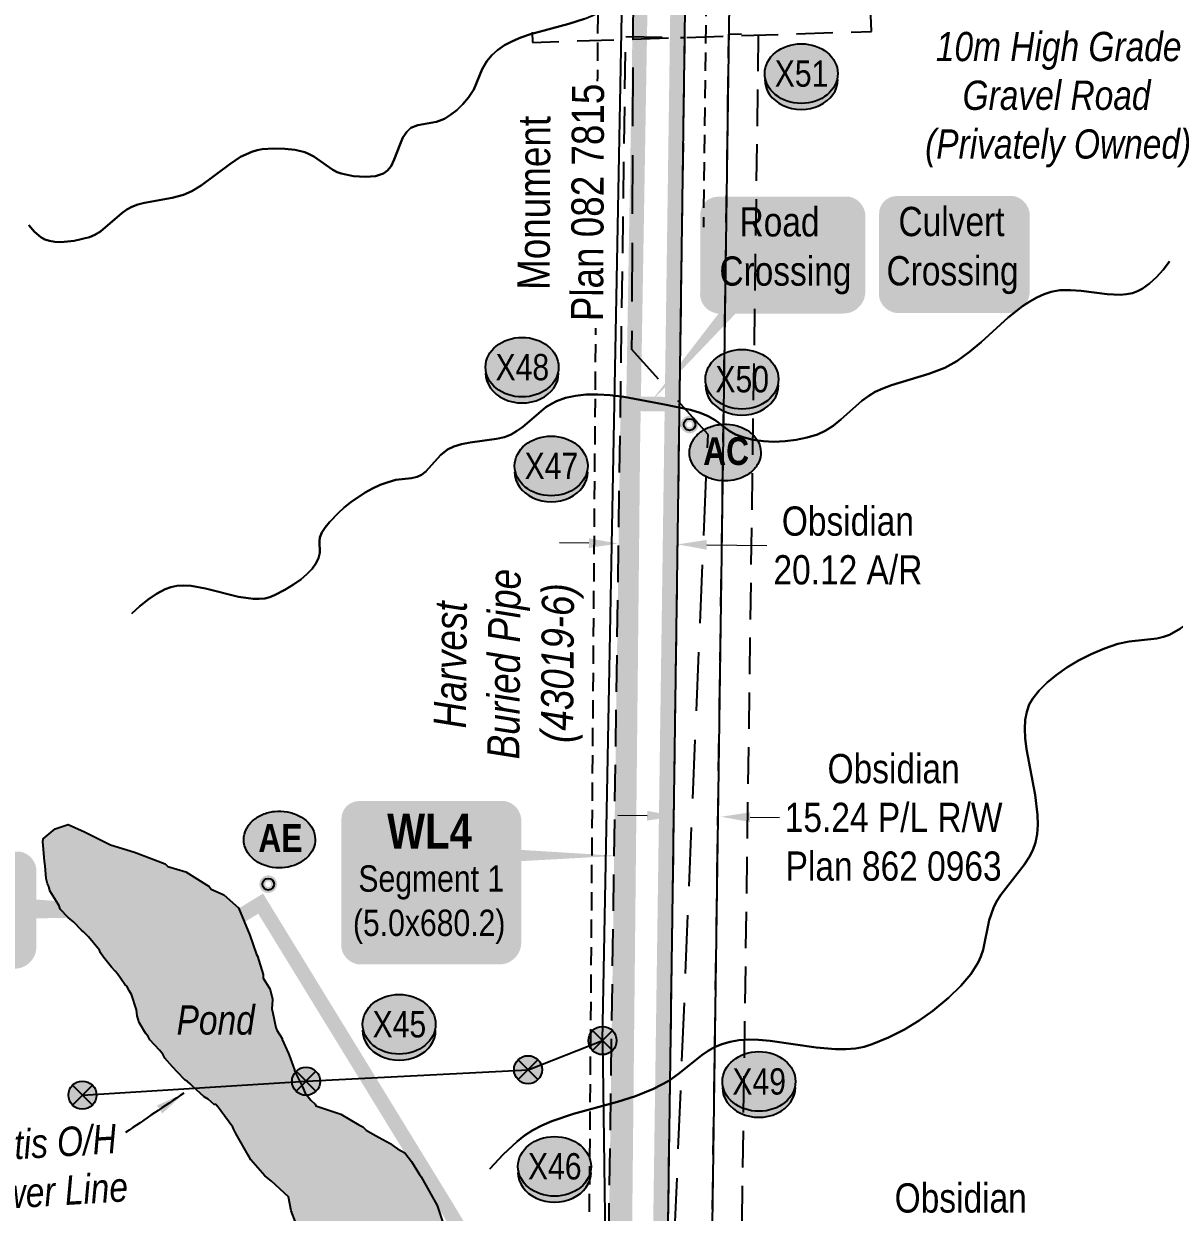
# Model space of a CAD drawing. Extents: x 643442 to 651909, y 5835058 to 5841090.
# Drawn here: x 644292.5 to 644686, y 5837798.3 to 5838204.8 of the extents above; entities that cross this region are included whole.
import ezdxf
from ezdxf.enums import TextEntityAlignment as Align

# ---------------------------------------------------------------- set-up
doc = ezdxf.new("R2010")
doc.units = 0
doc.header["$LTSCALE"] = 5
doc.header["$PDSIZE"] = 0.5
for name, pattern in [('foc-ACCESSROAD', [3.75, 2.5, -1.25]), ('foc-FLOWLINE', [3.75, 2.5, -1.25]), ('foc-MONUMENT-BDYS', [6, 4, -2]), ('UG_PIPE', [1.875, 1.25, -0.625])]:
    doc.linetypes.add(name, pattern=pattern)
doc.layers.get('Defpoints').update_dxf_attribs({"color": 9})
for name, color, linetype in [('AS-PIPE-UG', 44, 'UG_PIPE'), ('AS-PIPE-UG-T', 44, 'Continuous'), ('AS-POWER', 104, 'foc-POWER'), ('AS-POWER-EXISTING-PP', 72, 'Continuous'), ('AS-ROADS', 254, 'Continuous'), ('C-AR', 13, 'foc-ACCESSROAD'), ('C-FLOWLINE', 13, 'foc-FLOWLINE'), ('C-RW', 13, 'Continuous'), ('C-WS', 13, 'foc-ACCESSROAD'), ('CG-NOTES', 7, 'Continuous'), ('DETAIL-T', 7, 'Continuous'), ('L-MON-PLAN', 7, 'foc-MONUMENT-BDYS'), ('P-CROSSINGS', 250, 'Continuous'), ('T-CREEK', 160, 'Continuous'), ('T-WATER', 160, 'Continuous'), ('T-WATER-H', 133, 'Continuous'), ('T-WATER-T', 170, 'Continuous')]:
    doc.layers.add(name, color=color, linetype=linetype)
for name, color, linetype, lineweight in [('C-AR-T', 13, 'Continuous', 9), ('C-FLOWLINE-T', 13, 'Continuous', 9), ('C-RW-T', 13, 'Continuous', 9), ('T-TEXT', 48, 'Continuous', 18)]:
    doc.layers.add(name, color=color, linetype=linetype, lineweight=lineweight)
doc.layers.add('P-PROPOSED-WL2', color=7, linetype='Continuous', true_color=0x05c1ff)
doc.styles.add('100L', font='ARIALN.TTF', dxfattribs={"height": 11})
doc.styles.add('80', font='ARIALN.TTF', dxfattribs={"height": 10})
doc.styles.add('80CG', font='ARIALN.TTF', dxfattribs={"height": 10})
doc.styles.add('80L', font='ARIALN.TTF', dxfattribs={"height": 10})
doc.styles.add('80LS', font='ARIALNI.TTF', dxfattribs={"height": 10})
doc.styles.add('BOLD', font='ARIALNB.TTF')
doc.styles.add('Crossing', font='ARIALN.TTF', dxfattribs={"height": 10})
doc.styles.add('foc-LtypeFont', font='ARIALN.TTF', dxfattribs={"height": 7.35})
doc.linetypes.add('foc-POWER', pattern='A,6,-1,["P",foc-LtypeFont,S=0.2,R=0,X=-0.625,Y=-0.75],-1.24,4', length=12.24)
doc.linetypes.add('foc-TOPO-flowdirection-NOLINE', pattern='A,0,[">",foc-LtypeFont,S=0.3,R=0,X=0,Y=-0.945],-20,[">",foc-LtypeFont,S=0.3,R=0,X=0,Y=-0.945],0', length=20)
doc.dimstyles.new('Compass 5 000', dxfattribs={"dimscale": 5, "dimtxt": 9, "dimasz": 2, "dimexe": 0.2, "dimexo": 0.0625, "dimgap": 0.5, "dimtad": 0, "dimtih": 1, "dimtoh": 1, "dimzin": 0, "dimdsep": 46, "dimtxsty": '80CG', "dimcen": 0.1, "dimse1": 1, "dimse2": 1, "dimclrd": 256, "dimclrt": 256, "dimaunit": 1, "dimadec": 4, "dimazin": 0, "dimtfac": 0.06, "dimtofl": 0, "dimtmove": 0, "dimatfit": 1, "dimfxl": 0.2, "dimtolj": 1, "dimtzin": 0, "dimlwd": -1, "dimarcsym": 0})

# ---------------------------------------------------------------- blocks, each defined once
blk = doc.blocks.new('*D399')
at = {"layer": 'C-AR-T', "transparency": 16777216}
for p, q in [((644485.8, 5838027.11), (644475.8, 5838027.25)), ((644526.1, 5838026.55), (644546.67, 5838026.26))]:
    blk.add_line(p, q, dxfattribs=at)
for points in [[(644485.82, 5838028.77), (644485.78, 5838025.44), (644495.8, 5838026.97)], [(644526.12, 5838028.21), (644526.08, 5838024.88), (644516.1, 5838026.69)]]:
    blk.add_solid(points, dxfattribs=at)
at = {"layer": 'Defpoints', "color": 0, "transparency": 16777216}
for p in [(644496.12, 5838049.85), (644516.42, 5838049.56), (644516.1, 5838026.69)]:
    blk.add_point(p, dxfattribs=at)
at = {"layer": 'C-AR-T', "transparency": 16777216, "insert": (644574.41, 5838026.26), "char_height": 10, "attachment_point": 5, "style": '80CG'}
blk.add_mtext('\\A1;Obsidian\\P20.12 A/R', dxfattribs=at)
blk = doc.blocks.new('*D404')
at = {"layer": 'C-FLOWLINE-T', "transparency": 16777216}
for p, q in [((644517.94, 5837786.96), (644507.94, 5837787.1)), ((644548, 5837786.54), (644558, 5837786.41))]:
    blk.add_line(p, q, dxfattribs=at)
for points in [[(644517.96, 5837788.63), (644517.91, 5837785.3), (644527.94, 5837786.82)], [(644548.02, 5837788.21), (644547.98, 5837784.88), (644538, 5837786.68)]]:
    blk.add_solid(points, dxfattribs=at)
at = {"layer": 'Defpoints', "color": 0, "transparency": 16777216}
for p in [(644527.93, 5837786.05), (644537.99, 5837785.91), (644538, 5837786.68)]:
    blk.add_point(p, dxfattribs=at)
at = {"layer": 'C-FLOWLINE-T', "transparency": 16777216, "insert": (644613, 5837786.41), "char_height": 10, "attachment_point": 5, "style": '80CG'}
blk.add_mtext('\\A1;Obsidian \\P10.06 Flow Line R/W\\PPLA 813', dxfattribs=at)
blk = doc.blocks.new('*D415')
at = {"layer": 'C-RW-T', "transparency": 16777216}
for p, q in [((644505.73, 5837933.87), (644495.73, 5837934.01)), ((644540.96, 5837933.38), (644550.96, 5837933.25))]:
    blk.add_line(p, q, dxfattribs=at)
for points in [[(644505.76, 5837935.54), (644505.71, 5837932.21), (644515.73, 5837933.74)], [(644540.98, 5837935.05), (644540.94, 5837931.72), (644530.96, 5837933.52)]]:
    blk.add_solid(points, dxfattribs=at)
at = {"layer": 'Defpoints', "color": 0, "transparency": 16777216}
for p in [(644530.96, 5837933.52), (644515.47, 5837915.16), (644530.7, 5837914.95)]:
    blk.add_point(p, dxfattribs=at)
at = {"layer": 'C-RW-T', "transparency": 16777216, "insert": (644590.05, 5837933.25), "char_height": 10, "attachment_point": 5, "style": '80CG'}
blk.add_mtext('\\A1;Obsidian\\P15.24 P/L R/W\\PPlan 862 0963', dxfattribs=at)
blk = doc.blocks.new('*U384')
h = blk.add_hatch(color=254)
edge = h.paths.add_edge_path()
edge.add_line((-24, -35.88), (24, -35.88))
edge.add_arc((24, -29.88), 6, 270, 360)
edge.add_line((30, -29.88), (30, 12.5))
edge.add_arc((24, 12.5), 6, 0, 90)
edge.add_line((24, 18.5), (-24, 18.5))
edge.add_arc((-24, 12.5), 6, 90, 180)
edge.add_line((-30, 12.5), (-30, -29.88))
edge.add_arc((-24, -29.88), 6, 180, 270)
at = {"layer": 'P-PROPOSED-WL2', "flags": 128}
blk.add_lwpolyline([(-24, -35.88, 3, 3, 0), (24, -35.88, 3, 3, 0.414214), (30, -29.88, 3, 3, 0), (30, 12.5, 3, 0, 0.414214), (24, 18.5, 0, 0, 0), (-24, 18.5, 0, 0, 0.414214), (-30, 12.5, 0, 0, 0), (-30, -29.88, 0, 3, 0.414214)], format="xyseb", close=True, dxfattribs=at)
blk.add_lwpolyline([(64.47, -0.22, 0, 7.5, 0), (0, 0, 0, 0, 0)], format="xyseb", dxfattribs=at)
at = {"layer": 'P-PROPOSED-WL2'}
for tag, p, height, style in [('TEMP_AREA_W1_001', (-9.21, 2.24), 12, 'BOLD'), ('ENTER_TEXT_001', (-30.66, -12.62), 9, '80')]:
    blk.add_attdef(tag, p, '', height=height, dxfattribs=dict(at, style=style))
blk = doc.blocks.new('xing2')
h = blk.add_hatch(color=50)
h.dxf.hatch_style = 1
edge = h.paths.add_edge_path()
edge.add_ellipse((0, 0), major_axis=(-12.5, 0), ratio=0.816297, start_angle=0, end_angle=360)
h = blk.add_hatch(color=250)
h.dxf.hatch_style = 1
edge = h.paths.add_edge_path()
edge.add_ellipse((0, -2.05), major_axis=(-12.5, 0), ratio=0.816297, start_angle=0, end_angle=180)
edge.add_line((12.5, -2.05), (12.5, 0))
edge.add_ellipse((0, 0), major_axis=(-12.5, 0), ratio=0.816297, start_angle=0, end_angle=180, ccw=False)
edge.add_line((-12.5, 0), (-12.5, -2.05))
at = {"color": 250}
blk.add_ellipse((0, 0), major_axis=(-12.5, 0), ratio=0.816297, dxfattribs=at)
blk.add_ellipse((0, -2.05), major_axis=(-12.5, 0), ratio=0.816297, start_param=0, end_param=3.141593, dxfattribs=at)
at = {"color": 250, "style": 'Crossing'}
blk.add_attdef('CROSSING', text='', height=9, dxfattribs=at).set_placement((0.09, 0.02), align=Align.MIDDLE_CENTER)
at = {"color": 250, "style": 'Crossing', "flags": 1}
for tag, p in [('OWNER', (0.09, -12.49)), ('DESCRIPTION', (0.09, -25.77)), ('LOCATION', (0.09, -39.3)), ('DWG_REF', (0.09, -52.84))]:
    blk.add_attdef(tag, text='', height=9, dxfattribs=at).set_placement(p, align=Align.MIDDLE_CENTER)
blk = doc.blocks.new('POWERPOLE')
h = blk.add_hatch(color=255)
edge = h.paths.add_edge_path()
edge.add_arc((0, 0), 0.96, 0, 360)
at = {"linetype": 'Continuous'}
for p, q in [((0.679, -0.679), (-0.679, 0.679)), ((-0.679, -0.679), (0.679, 0.679))]:
    blk.add_line(p, q, dxfattribs=at)
blk.add_circle((0, 0), 0.96, dxfattribs=at)
blk = doc.blocks.new('*U689')
h = blk.add_hatch(color=254)
edge = h.paths.add_edge_path()
edge.add_line((-31.5, -20), (31.5, -20))
edge.add_arc((31.5, -14), 6, 270, 360)
edge.add_line((37.5, -14), (37.5, 12.5))
edge.add_arc((31.5, 12.5), 6, 0, 90)
edge.add_line((31.5, 18.5), (-31.5, 18.5))
edge.add_arc((-31.5, 12.5), 6, 90, 180)
edge.add_line((-37.5, 12.5), (-37.5, -14))
edge.add_arc((-31.5, -14), 6, 180, 270)
at = {"color": 1, "flags": 128}
blk.add_lwpolyline([(-31.5, -20, 3, 3, 0), (31.5, -20, 3, 3, 0.414214), (37.5, -14, 3, 3, 0), (37.5, 12.5, 3, 0, 0.414214), (31.5, 18.5, 0, 0, 0), (-31.5, 18.5, 0, 0, 0.414214), (-37.5, 12.5, 0, 0, 0), (-37.5, -14, 0, 3, 0.414214)], format="xyseb", close=True, dxfattribs=at)
blk.add_lwpolyline([(109.52, -3.02, 0, 10, 0), (0, 0, 5, 5, 0)], format="xyseb", dxfattribs=at)
at = {"color": 1, "style": '80'}
blk.add_attdef('ENTER_TEXT_001', (-36.33, -4.99), '', height=10, dxfattribs=at)
blk = doc.blocks.new('*U682')
h = blk.add_hatch(color=59)
edge = h.paths.add_edge_path()
edge.add_line((-21.5, -20), (21.5, -20))
edge.add_arc((21.5, -14), 6, 270, 360)
edge.add_line((27.5, -14), (27.5, 12.5))
edge.add_arc((21.5, 12.5), 6, 0, 90)
edge.add_line((21.5, 18.5), (-21.5, 18.5))
edge.add_arc((-21.5, 12.5), 6, 90, 180)
edge.add_line((-27.5, 12.5), (-27.5, -14))
edge.add_arc((-21.5, -14), 6, 180, 270)
at = {"color": 1, "flags": 128}
blk.add_lwpolyline([(-21.5, -20, 3, 3, 0), (21.5, -20, 3, 3, 0.414214), (27.5, -14, 3, 3, 0), (27.5, 12.5, 3, 0, 0.414214), (21.5, 18.5, 0, 0, 0), (-21.5, 18.5, 0, 0, 0.414214), (-27.5, 12.5, 0, 0, 0), (-27.5, -14, 0, 3, 0.414214)], format="xyseb", close=True, dxfattribs=at)
blk.add_lwpolyline([(-44.85, -52.23, 0, 7.5, 0), (0, 0, 0, 0, 0)], format="xyseb", dxfattribs=at)
at = {"color": 1, "style": '80'}
blk.add_attdef('ENTER_TEXT_001', (-36.33, -4.99), '', height=10, dxfattribs=at)
blk = doc.blocks.new('*U467')
h = blk.add_hatch(color=254)
edge = h.paths.add_edge_path()
edge.add_line((-19, -20), (19, -20))
edge.add_arc((19, -14), 6, 270, 360)
edge.add_line((25, -14), (25, 12.5))
edge.add_arc((19, 12.5), 6, 0, 90)
edge.add_line((19, 18.5), (-19, 18.5))
edge.add_arc((-19, 12.5), 6, 90, 180)
edge.add_line((-25, 12.5), (-25, -14))
edge.add_arc((-19, -14), 6, 180, 270)
at = {"color": 160, "flags": 128}
blk.add_lwpolyline([(-19, -20, 3, 3, 0), (19, -20, 3, 3, 0.414214), (25, -14, 3, 3, 0), (25, 12.5, 3, 0, 0.414214), (19, 18.5, 0, 0, 0), (-19, 18.5, 0, 0, 0.414214), (-25, 12.5, 0, 0, 0), (-25, -14, 0, 3, 0.414214)], format="xyseb", close=True, dxfattribs=at)
at = {"color": 160, "style": '80'}
blk.add_attdef('ENTER_TEXT_001', (-26.85, -4.92), '', height=10, dxfattribs=at)
blk = doc.blocks.new('AA')
at = {"const_width": 4}
blk.add_lwpolyline([(-1, 0, 1), (1, 0, 1)], format="xyb", close=True, dxfattribs=at)
blk.add_circle((0, 0), 2)
blk = doc.blocks.new('Route_Letters')
h = blk.add_hatch(color=255)
h.dxf.hatch_style = 1
edge = h.paths.add_edge_path()
edge.add_ellipse((-0.12, 0.46), major_axis=(-11.97, 0), ratio=0.789318, start_angle=0, end_angle=360)
at = {"color": 5}
blk.add_open_spline([(-12.34, 0.46), (-12.34, -0.25), (-12.24, -0.97), (-11.72, -2.79), (-11.14, -3.88), (-9.56, -5.81), (-8.54, -6.66), (-6.22, -8.02), (-4.9, -8.54), (-2.12, -9.17), (-0.66, -9.3), (2.22, -9.13), (3.64, -8.84), (6.27, -7.89), (7.48, -7.22), (9.54, -5.6), (10.38, -4.64), (11.6, -2.54), (11.97, -1.4), (12.18, 0.91), (12.02, 2.08), (11.2, 4.3), (10.54, 5.35), (8.8, 7.2), (7.72, 7.99), (5.29, 9.24), (3.93, 9.68), (1.11, 10.18), (-0.35, 10.23), (-3.22, 9.91), (-4.61, 9.55), (-7.16, 8.47), (-8.32, 7.75), (-10.24, 6.02), (-11, 5.02), (-12.05, 2.86), (-12.32, 1.7), (-12.34, 0.52), (-12.34, 0.49), (-12.34, 0.46)], degree=3, knots=[0, 0, 0, 0, 0.219529, 0.219529, 0.575727, 0.575727, 0.931924, 0.931924, 1.288121, 1.288121, 1.644318, 1.644318, 2.000515, 2.000515, 2.356712, 2.356712, 2.712909, 2.712909, 3.069107, 3.069107, 3.425304, 3.425304, 3.781501, 3.781501, 4.137698, 4.137698, 4.493895, 4.493895, 4.850092, 4.850092, 5.20629, 5.20629, 5.562487, 5.562487, 5.918684, 5.918684, 6.274881, 6.274881, 6.283185, 6.283185, 6.283185, 6.283185], dxfattribs=at)
at = {"color": 14, "style": 'BOLD'}
blk.add_attdef('A', text='', height=9.5, dxfattribs=at).set_placement((0.22, 0.98), align=Align.MIDDLE)

msp = doc.modelspace()

# ---------------------------------------------------------------- hatches: boundary and pattern name
at = {"layer": 'T-WATER-H'}
h = msp.add_hatch(color=256, dxfattribs=at)
h.dxf.hatch_style = 1
h.paths.add_polyline_path([(644303.284, 5837929.416), (644307.63, 5837930.932), (644313.214, 5837928.341), (644322.129, 5837923.918), (644330.365, 5837921.431), (644340.901, 5837917.482), (644341.825, 5837916.562), (644347.951, 5837914.688), (644355.93, 5837909.663), (644356.552, 5837908.752), (644360.925, 5837906.87), (644365.981, 5837902.343), (644369.812, 5837893.013), (644372.095, 5837886.408), (644372.404, 5837885.818), (644374.371, 5837879.56), (644374.424, 5837878.352), (644376.535, 5837874.878), (644376.853, 5837873.997), (644377.533, 5837871.088), (644377.545, 5837870.795), (644377.388, 5837867.849), (644377.728, 5837866.395), (644378.77, 5837861.4), (644379.083, 5837860.527), (644380.861, 5837857.657), (644380.873, 5837857.364), (644382.994, 5837852.539), (644383.291, 5837851.985), (644385.133, 5837846.959), (644385.144, 5837846.675), (644387.816, 5837841.166), (644388.716, 5837838.962), (644390.717, 5837836.55), (644392.129, 5837835.23), (644392.421, 5837834.686), (644395.188, 5837833.731), (644400.995, 5837831.837), (644407.09, 5837828.189), (644408.474, 5837827.425), (644409.588, 5837826.364), (644412.628, 5837824.575), (644414.008, 5837823.813), (644417.864, 5837821.795), (644419.243, 5837820.757), (644420.352, 5837819.999), (644422.858, 5837818.527), (644425.103, 5837815.659), (644427.89, 5837811.157), (644428.439, 5837810.359), (644433.893, 5837800.522), (644436.631, 5837792.335), (644438.543, 5837785.788), (644438.838, 5837776.339), (644438.295, 5837768.508), (644437.492, 5837764.09), (644437.49, 5837763.576), (644434.085, 5837755.784), (644433.045, 5837752.201), (644433.046, 5837751.697), (644433.046, 5837748.931), (644434.348, 5837743.735), (644434.626, 5837740.517), (644434.64, 5837738.043), (644425.632, 5837728.197), (644424.358, 5837726.705), (644420.346, 5837719.853), (644417.814, 5837719.532), (644416.805, 5837719.261), (644412.738, 5837720.086), (644405.817, 5837724.865), (644405.05, 5837725.315), (644398.229, 5837733.537), (644397.697, 5837734.249), (644397.42, 5837734.971), (644394.74, 5837746.683), (644392.691, 5837754.08), (644392.854, 5837756.848), (644393.535, 5837759.649), (644393.605, 5837765.499), (644392.17, 5837769.537), (644389.601, 5837775.882), (644389.191, 5837780.024), (644385.97, 5837788.764), (644385.475, 5837794.815), (644383.997, 5837798.739), (644383.01, 5837803.542), (644377.182, 5837808.936), (644374.964, 5837810.726), (644370.16, 5837816.201), (644369.576, 5837817.251), (644369.284, 5837817.776), (644365.486, 5837824.349), (644364.895, 5837825.416), (644364.285, 5837826.776), (644363.987, 5837827.318), (644359.903, 5837832.972), (644359.318, 5837833.783), (644358.161, 5837835.126), (644357.623, 5837835.093), (644355.622, 5837836.953), (644354.226, 5837837.718), (644350.221, 5837841.418), (644349.37, 5837842.189), (644348.518, 5837842.961), (644347.684, 5837843.452), (644344.801, 5837846.369), (644343.633, 5837847.709), (644343.346, 5837847.974), (644340.719, 5837850.925), (644340.086, 5837852.307), (644338.91, 5837853.66), (644335.663, 5837857.221), (644335.036, 5837858.346), (644334.137, 5837859.453), (644331.951, 5837863.115), (644331.59, 5837864.267), (644331.227, 5837865.421), (644331.068, 5837867.478), (644329.29, 5837872.701), (644328.651, 5837873.85), (644327.69, 5837875.576), (644327.096, 5837876.132), (644324.594, 5837879.858), (644323.699, 5837880.697), (644322.479, 5837882.118), (644319.708, 5837885.549), (644318.755, 5837886.999), (644318.403, 5837887.887), (644314.68, 5837892.499), (644313.773, 5837893.35), (644312.865, 5837894.203), (644312.26, 5837894.772), (644309.501, 5837897.643), (644308.314, 5837898.478), (644307.705, 5837899.049), (644304.957, 5837901.888), (644304.584, 5837903.061), (644304.263, 5837903.632), (644301.41, 5837908.177), (644301.007, 5837909.664), (644300.646, 5837910.563), (644300.193, 5837912.399), (644299.921, 5837915.211), (644299.769, 5837916.779), (644299.616, 5837918.351), (644299.096, 5837923.72), (644298.973, 5837924.989), (644299.154, 5837925.979)])

# ---------------------------------------------------------------- linework, layer by layer
at = {"layer": 'AS-PIPE-UG', "flags": 128}
for points in [[(644491.184, 5838535.836), (644485.573, 5837751.874), (644450.014, 5837527.809)], [(644527.553, 5838344.881), (644524.977, 5838135.153)]]:
    msp.add_lwpolyline(points, dxfattribs=at)
at = {"layer": 'AS-POWER', "flags": 128}
for points in [[(644490.46, 5837856.97), (644497.379, 5838226.273), (644494.659, 5838315.466), (644498.212, 5838547.446)], [(644312.56, 5837838.32), (644389.06, 5837843.06), (644465, 5837847), (644490.46, 5837856.97), (644491.892, 5837746.159), (644466.951, 5837585.972), (644439.729, 5837409.2)]]:
    msp.add_lwpolyline(points, dxfattribs=at)
at = {"layer": 'AS-ROADS', "const_width": 5, "flags": 128}
msp.add_lwpolyline([(644322.536, 5836592.764), (644471.282, 5837535.802), (644497.243, 5837708.263), (644500.826, 5838060.493), (644504.263, 5838264.566), (644507.223, 5838555.442)], dxfattribs=at)
at = {"layer": 'C-FLOWLINE', "flags": 128}
msp.add_lwpolyline([(644516.516, 5837605.121), (644506.29, 5837604.848), (644527.355, 5837745.01), (644533.702, 5838201.211), (644543.774, 5838201.495), (644537.41, 5837744.177), (644516.516, 5837605.121)], close=True, dxfattribs=at)
at = {"layer": 'C-RW', "flags": 128}
msp.add_lwpolyline([(644490.795, 5837604.283), (644506.29, 5837604.848), (644527.355, 5837745.01), (644534.589, 5838260.587), (644533.444, 5838449.445), (644515.422, 5838448.847), (644512.991, 5838266.801), (644519.439, 5838266.478), (644512.178, 5837744.745), (644490.795, 5837604.283)], dxfattribs=at)
at = {"layer": 'C-WS', "flags": 128}
msp.add_lwpolyline([(644463.058, 5838314.284), (644466.543, 5838198.371), (644582.447, 5838202.149), (644578.962, 5838318.062), (644463.058, 5838314.284)], dxfattribs=at)
at = {"layer": 'L-MON-PLAN', "flags": 128}
msp.add_lwpolyline([(644385.527, 5836943.55), (644396.269, 5837001.951), (644438.726, 5837232.779), (644426.693, 5837250.237), (644439.862, 5837321.834), (644457.32, 5837333.867), (644485.148, 5837485.163), (644488.858, 5837505.328), (644492.153, 5837523.242), (644507.948, 5837617.844), (644526.559, 5838064.222), (644500.529, 5838093.395), (644500.85, 5838168.602), (644501.098, 5838226.784), (644536.242, 5838285.801), (644548.945, 5838549.048)], dxfattribs=at)
at = {"layer": 'P-PROPOSED-WL2', "const_width": 5, "flags": 128}
msp.add_lwpolyline([(644487.597, 5837604.223), (644487.655, 5837604.66), (644509.637, 5837746.45), (644516.714, 5838249.801), (644581.263, 5838239.76), (644684.581, 5838243.92), (644735.748, 5838160.267), (644763.219, 5838173.291)], dxfattribs=at)
at = {"layer": 'P-PROPOSED-WL2', "flags": 128}
msp.add_lwpolyline([(644367.012, 5837899.834, 5, 5, 0), (644373.514, 5837903.819, 5, 5, 0), (644436.028, 5837801.823, 5, 5, 0), (644455.262, 5837770.08, 5, 5, 0), (644467.976, 5837741.405, 5, 5, 0), (644465.44, 5837683.557, 5, 5, 0), (644484.143, 5837680.657, 5, 5, 0), (644494.54, 5837747.72, 5, 5, 0), (644499.138, 5838074.817, 5, 5, 0), (644511.751, 5838074.642, 0, 0, 0)], format="xyseb", dxfattribs=at)
at = {"layer": 'T-CREEK', "linetype": 'foc-TOPO-flowdirection-NOLINE', "flags": 128}
msp.add_lwpolyline([(644451.924, 5837813.158), (644456.454, 5837818.039), (644461.263, 5837822.497), (644463.802, 5837824.473), (644466.612, 5837826.275), (644469.717, 5837827.919), (644473.169, 5837829.433), (644480.494, 5837831.939), (644495.56, 5837836.018), (644501.758, 5837837.939), (644507.955, 5837840.419), (644513.151, 5837843.253), (644516.488, 5837845.626), (644524.387, 5837851.933), (644526.629, 5837853.469), (644528.718, 5837854.668), (644531.292, 5837855.782), (644534.082, 5837856.588), (644537.112, 5837857.093), (644540.428, 5837857.305), (644543.882, 5837857.24), (644547.783, 5837856.914), (644563.517, 5837854.631), (644570.193, 5837854.04), (644573.732, 5837854.037), (644576.956, 5837854.309), (644579.929, 5837854.864), (644582.681, 5837855.706), (644588.308, 5837858.042), (644593.743, 5837860.776), (644598.824, 5837863.825), (644603.436, 5837867.121), (644608.819, 5837871.582), (644613.073, 5837875.703), (644616.457, 5837879.735), (644619.002, 5837883.725), (644619.902, 5837885.697), (644620.657, 5837887.999), (644622.788, 5837898.151), (644624.191, 5837902.405), (644625.274, 5837904.534), (644626.679, 5837906.768), (644634.741, 5837917.117), (644636.437, 5837919.705), (644637.682, 5837922.122), (644638.592, 5837924.71), (644639.165, 5837927.566), (644639.407, 5837930.72), (644639.324, 5837934.229), (644638.484, 5837940.976), (644635.52, 5837956.67), (644635.073, 5837960.4), (644634.926, 5837963.643), (644635.095, 5837966.717), (644635.605, 5837969.444), (644636.465, 5837971.868), (644637.682, 5837974.01), (644639.842, 5837976.719), (644642.518, 5837979.393), (644645.684, 5837982.007), (644649.297, 5837984.523), (644653.331, 5837986.919), (644657.667, 5837989.12), (644662.189, 5837991.066), (644666.739, 5837992.69), (644670.6, 5837993.524), (644680.041, 5837994.53), (644682.372, 5837995.066), (644684.381, 5837995.803), (644688.206, 5837997.878), (644692.683, 5838000.992), (644696.777, 5838004.436), (644700.751, 5838008.541), (644704.586, 5838013.287), (644708.25, 5838018.634), (644709.524, 5838020.917), (644710.71, 5838023.612), (644714.943, 5838035.598), (644716.204, 5838038.207), (644717.589, 5838040.426), (644720.99, 5838044.723), (644724.854, 5838048.728)], dxfattribs=at)
at = {"layer": 'T-CREEK', "flags": 128}
msp.add_lwpolyline([(644688.206, 5837997.878), (644684.381, 5837995.803), (644682.372, 5837995.066), (644680.041, 5837994.53), (644670.6, 5837993.524), (644666.739, 5837992.69), (644662.189, 5837991.066), (644657.667, 5837989.12), (644653.331, 5837986.919), (644649.297, 5837984.523), (644645.684, 5837982.007), (644642.518, 5837979.393), (644639.842, 5837976.719), (644637.682, 5837974.01), (644636.465, 5837971.868), (644635.605, 5837969.444), (644635.095, 5837966.717), (644634.926, 5837963.643), (644635.073, 5837960.4), (644635.52, 5837956.67), (644638.484, 5837940.976), (644639.324, 5837934.229), (644639.407, 5837930.72), (644639.165, 5837927.566), (644638.592, 5837924.71), (644637.682, 5837922.122), (644636.437, 5837919.705), (644634.741, 5837917.117), (644626.679, 5837906.768), (644625.274, 5837904.534), (644624.191, 5837902.405), (644622.788, 5837898.151), (644620.657, 5837887.999), (644619.902, 5837885.697), (644619.002, 5837883.725), (644616.457, 5837879.735), (644613.073, 5837875.703), (644608.819, 5837871.582), (644603.436, 5837867.121), (644598.824, 5837863.825), (644593.743, 5837860.776), (644588.308, 5837858.042), (644582.681, 5837855.706), (644579.929, 5837854.864), (644576.956, 5837854.309), (644573.732, 5837854.037), (644570.193, 5837854.04), (644563.517, 5837854.631), (644547.783, 5837856.914), (644543.882, 5837857.24), (644540.428, 5837857.305), (644537.112, 5837857.093), (644534.082, 5837856.588), (644531.292, 5837855.782), (644528.718, 5837854.668), (644526.629, 5837853.469), (644524.387, 5837851.933), (644516.488, 5837845.626), (644513.151, 5837843.253), (644507.955, 5837840.419), (644501.758, 5837837.939), (644495.56, 5837836.018), (644480.494, 5837831.939), (644473.169, 5837829.433), (644469.717, 5837827.919), (644466.612, 5837826.275), (644463.802, 5837824.473), (644461.263, 5837822.497), (644456.454, 5837818.039), (644451.924, 5837813.158)], dxfattribs=at)
at = {"layer": 'T-WATER', "flags": 128}
msp.add_lwpolyline([(644385.475, 5837794.815), (644383.997, 5837798.739), (644383.01, 5837803.542), (644377.182, 5837808.936), (644374.964, 5837810.726), (644370.16, 5837816.201), (644369.576, 5837817.251), (644369.284, 5837817.776), (644365.486, 5837824.349), (644364.895, 5837825.416), (644364.285, 5837826.776), (644363.987, 5837827.318), (644359.903, 5837832.972), (644359.318, 5837833.783), (644358.161, 5837835.126), (644357.623, 5837835.093), (644355.622, 5837836.953), (644354.226, 5837837.718), (644350.221, 5837841.418), (644349.37, 5837842.189), (644348.518, 5837842.961), (644347.684, 5837843.452), (644344.801, 5837846.369), (644343.633, 5837847.709), (644343.346, 5837847.974), (644340.719, 5837850.925), (644340.086, 5837852.307), (644338.91, 5837853.66), (644335.663, 5837857.221), (644335.036, 5837858.346), (644334.137, 5837859.453), (644331.951, 5837863.115), (644331.59, 5837864.267), (644331.227, 5837865.421), (644331.068, 5837867.478), (644329.29, 5837872.701), (644328.651, 5837873.85), (644327.69, 5837875.576), (644327.096, 5837876.132), (644324.594, 5837879.858), (644323.699, 5837880.697), (644322.479, 5837882.118), (644319.708, 5837885.549), (644318.755, 5837886.999), (644318.403, 5837887.887), (644314.68, 5837892.499), (644313.773, 5837893.35), (644312.865, 5837894.203), (644312.26, 5837894.772), (644309.501, 5837897.643), (644308.314, 5837898.478), (644307.705, 5837899.049), (644304.957, 5837901.888), (644304.584, 5837903.061), (644304.263, 5837903.632), (644301.41, 5837908.177), (644301.007, 5837909.664), (644300.646, 5837910.563), (644300.193, 5837912.399), (644299.921, 5837915.211), (644299.769, 5837916.779), (644299.616, 5837918.351), (644299.096, 5837923.72), (644298.973, 5837924.989), (644299.154, 5837925.979), (644303.284, 5837929.416), (644303.284, 5837929.416), (644307.63, 5837930.932), (644313.214, 5837928.341), (644322.129, 5837923.918), (644330.365, 5837921.431), (644340.901, 5837917.482), (644341.825, 5837916.562), (644347.951, 5837914.688), (644355.93, 5837909.663), (644356.552, 5837908.752), (644360.925, 5837906.87), (644365.981, 5837902.343), (644369.812, 5837893.013), (644372.095, 5837886.408), (644372.404, 5837885.818), (644374.371, 5837879.56), (644374.424, 5837878.352), (644376.535, 5837874.878), (644376.853, 5837873.997), (644377.533, 5837871.088), (644377.545, 5837870.795), (644377.388, 5837867.849), (644377.728, 5837866.395), (644378.77, 5837861.4), (644379.083, 5837860.527), (644380.861, 5837857.657), (644380.873, 5837857.364), (644382.994, 5837852.539), (644383.291, 5837851.985), (644385.133, 5837846.959), (644385.144, 5837846.675), (644387.816, 5837841.166), (644388.716, 5837838.962), (644390.717, 5837836.55), (644392.129, 5837835.23), (644392.421, 5837834.686), (644395.188, 5837833.731), (644400.995, 5837831.837), (644407.09, 5837828.189), (644408.474, 5837827.425), (644409.588, 5837826.364), (644412.628, 5837824.575), (644414.008, 5837823.813), (644417.864, 5837821.795), (644419.243, 5837820.757), (644420.352, 5837819.999), (644422.858, 5837818.527), (644425.103, 5837815.659), (644427.89, 5837811.157), (644428.439, 5837810.359), (644433.893, 5837800.522), (644436.631, 5837792.335)], dxfattribs=at)

# ---------------------------------------------------------------- block references
ref = msp.add_blockref('*U384', (644431.168, 5837920.378), dxfattribs=dict(xscale=0.99969901, yscale=0.99969901, zscale=0.99969901))
ref.add_attrib('TEMP_AREA_W1_001', 'WL4', (644416.802, 5837922.622), dxfattribs={"layer": 'P-PROPOSED-WL2', "height": 11.9964, "style": 'BOLD'})
ref.add_attrib('ENTER_TEXT_001', 'Segment 1', (644406.962, 5837907.906), dxfattribs={"layer": 'P-PROPOSED-WL2', "height": 8.9973, "style": '80'})
ref.add_attrib('ENTER_TEXT_002', '(5.0x680.2)', (644405.099, 5837892.757), dxfattribs={"layer": 'P-PROPOSED-WL2', "height": 8.99729, "style": '80'})
at = {"layer": 'AS-POWER-EXISTING-PP', "color": 3, "xscale": 5, "yscale": 5, "zscale": 5}
for p in [(644490.46, 5837856.97), (644465, 5837847), (644389.06, 5837843.06), (644312.56, 5837838.32)]:
    msp.add_blockref('POWERPOLE', p, dxfattribs=at)
at = {"layer": 'CG-NOTES'}
ref = msp.add_blockref('*U682', (644551.4, 5838127.123), dxfattribs=dict(at, xscale=0.9989080846955231, yscale=0.9989080846955231, zscale=0.9989080846955231))
ref.add_attrib('ENTER_TEXT_001', 'Road', (644537.357, 5838132.013), dxfattribs={"layer": '0', "color": 1, "height": 9.9891, "style": '80'})
ref.add_attrib('ENTER_TEXT_002', ' Crossing', (644527.283, 5838115.188), dxfattribs={"layer": '0', "color": 1, "height": 9.9891, "style": '80'})
ref = msp.add_blockref('*U467', (644610.096, 5838127.319), dxfattribs=dict(at, xscale=1.000131017163253, yscale=1.000131017163253, zscale=1.000131017163253))
ref.add_attrib('ENTER_TEXT_001', 'Culvert', (644591.714, 5838132.123), dxfattribs={"layer": '0', "color": 160, "height": 10.0013, "style": '80'})
ref.add_attrib('ENTER_TEXT_002', 'Crossing', (644587.617, 5838115.277), dxfattribs={"layer": '0', "color": 160, "height": 10.0013, "style": '80'})
at = {"layer": 'CG-NOTES', "color": 6}
for p in [(644520.247, 5838067.684), (644376.104, 5837910.466)]:
    msp.add_blockref('AA', p, dxfattribs=at)
for p, values in [((644532.527, 5838057.626), {'A': 'AC'}), ((644380.066, 5837925.277), {'A': 'AE'})]:
    msp.add_blockref('Route_Letters', p, dxfattribs=at).add_auto_attribs(values)
at = {"layer": 'DETAIL-T', "color": 2}
ref = msp.add_blockref('*U689', (644257.793, 5837903.064), dxfattribs=dict(at, xscale=1.000381145216328, yscale=1.000381145216328, zscale=1.000381145216328))
ref.add_attrib('ENTER_TEXT_001', '52.671788', (644230.388, 5837906.488), dxfattribs={"layer": '0', "color": 1, "height": 10.0038, "style": '80'})
ref.add_attrib('ENTER_TEXT_002', '-114.864832', (644225.387, 5837889.774), dxfattribs={"layer": '0', "color": 1, "height": 10.00381, "style": '80'})
at = {"layer": 'P-CROSSINGS', "xscale": 0.99969901, "yscale": 0.99969901, "zscale": 0.99969901}
for p, values in [((644558.461, 5838187.704), {'CROSSING': 'X51'}), ((644462.959, 5838087.301), {'CROSSING': 'X48'}), ((644538.163, 5838083.168), {'CROSSING': 'X50'}), ((644472.897, 5838053.513), {'CROSSING': 'X47'}), ((644420.891, 5837862.54), {'CROSSING': 'X45'}), ((644543.974, 5837842.987), {'CROSSING': 'X49'}), ((644474.047, 5837813.949), {'CROSSING': 'X46'})]:
    msp.add_blockref('xing2', p, dxfattribs=at).add_auto_attribs(values)

# ---------------------------------------------------------------- texts
at = {"layer": 'AS-PIPE-UG-T', "insert": (644432.641, 5837949.789), "char_height": 10.99669, "attachment_point": 1, "rotation": 89.58996, "style": '100L'}
msp.add_mtext_dynamic_manual_height_columns('\\pi14.013;{\\fArial Narrow|b0|i1|c0|p34;Harvest\\P\\pi3.5643;Buried Pipe\\P\\pi9.2839;(43019-6)}', width=71.3909, gutter_width=55, heights=[0], dxfattribs=at)
at = {"layer": 'AS-POWER', "insert": (644256.21, 5837824.297), "char_height": 9.99699, "attachment_point": 1, "rotation": 3.54556, "style": '80LS'}
msp.add_mtext_dynamic_manual_height_columns('\\pi15.596;Fortis O/H \\P\\pi13.369;Power Line', width=83.18769, gutter_width=50, heights=[0], dxfattribs=at)
at = {"layer": 'T-TEXT', "insert": (644593.897, 5838201.967), "char_height": 9.99699, "attachment_point": 1, "style": '80L'}
msp.add_mtext_dynamic_manual_height_columns('\\pi10.605;{\\fArial Narrow|b0|i1|c0|p34;10m High Grade \\P\\pi19.756;Gravel Road\\P\\pi6.9359;(Privately Owned)}', width=103.25144, gutter_width=50, heights=[0], dxfattribs=at)
at = {"layer": 'T-WATER-T', "insert": (644344.776, 5837869.015), "char_height": 9.99699, "attachment_point": 1, "style": '100L'}
msp.add_mtext_dynamic_manual_height_columns('{\\fArial Narrow|b0|i1|c0|p34;Pond}', width=14.15199, gutter_width=55, heights=[0], dxfattribs=at)

# ---------------------------------------------------------------- dimensions: what is measured, and where the dimension line sits
at = {"layer": 'C-AR-T', "color": 4}
dim = msp.add_linear_dim(base=(644516.102, 5838026.686), p1=(644496.118, 5838049.846), p2=(644516.42, 5838049.563), angle=359.20268, text='Obsidian\\P20.12 A/R', dimstyle='Compass 5 000', dxfattribs=at)
dim.commit()
dim.dimension.update_dxf_attribs({"geometry": '*D399', "text_midpoint": (644574.409, 5838026.261), "dimtype": 161})
at = {"layer": 'C-FLOWLINE-T', "color": 5}
dim = msp.add_aligned_dim(p1=(644527.926, 5837786.055), p2=(644537.991, 5837785.915), distance=0.769, text='Obsidian \\P10.06 Flow Line R/W\\PPLA 813', dimstyle='Compass 5 000', dxfattribs=at)
dim.commit()
dim.dimension.update_dxf_attribs({"geometry": '*D404', "text_midpoint": (644613, 5837786.406)})
at = {"layer": 'C-RW-T', "color": 5}
dim = msp.add_aligned_dim(p1=(644515.475, 5837915.165), p2=(644530.704, 5837914.953), distance=18.572, text='Obsidian\\P15.24 P/L R/W\\PPlan 862 0963', dimstyle='Compass 5 000', dxfattribs=at)
dim.commit()
dim.dimension.update_dxf_attribs({"geometry": '*D415', "text_midpoint": (644590.047, 5837933.245)})

# ---------------------------------------------------------------- leaders
at = {"layer": 'AS-POWER', "path_type": 1}
msp.add_leader([(644347.277, 5837838.994), (644327.243, 5837825.51)], dimstyle='Compass 5 000', override={"dimgap": 0.5, "dimtad": 0}, dxfattribs=at)

# ---------------------------------------------------------------- next in the draw order: texts
at = {"layer": 'L-MON-PLAN', "insert": (644461.323, 5838102.476), "char_height": 10.99669, "attachment_point": 1, "rotation": 89.7556, "style": '100L', "bg_fill": 3, "box_fill_scale": 1.15, "bg_fill_color": 256, "bg_fill_true_color": 256, "bg_fill_transparency": 0}
msp.add_mtext_dynamic_manual_height_columns('\\pi11.282;Monument\\P\\pi0.65279;Plan 082 7815', width=81.07283, gutter_width=55, heights=[0], dxfattribs=at)

# ---------------------------------------------------------------- next in the draw order: linework, layer by layer
at = {"layer": 'C-AR', "flags": 128}
msp.add_lwpolyline([(644498.403, 5838200.348), (644518.515, 5838200.065), (644512.135, 5837746.24), (644490.13, 5837604.305), (644469.672, 5837603.637), (644492.042, 5837747.93)], close=True, dxfattribs=at)
at = {"layer": 'T-CREEK', "linetype": 'foc-TOPO-flowdirection-NOLINE', "flags": 128}
for points in [[(644294.184, 5838135.9), (644296.148, 5838133.553), (644298.336, 5838131.749), (644299.715, 5838131.006), (644301.307, 5838130.474), (644303.109, 5838130.154), (644305.114, 5838130.047), (644309.714, 5838130.477), (644314.94, 5838131.749), (644316.788, 5838132.515), (644318.708, 5838133.705), (644326.026, 5838139.964), (644327.795, 5838141.218), (644329.468, 5838142.127), (644331.479, 5838142.907), (644333.798, 5838143.554), (644343.217, 5838145.233), (644347.11, 5838146.278), (644350.026, 5838147.549), (644353.14, 5838149.391), (644362.992, 5838156.772), (644366.669, 5838159.189), (644370.469, 5838160.981), (644372.292, 5838161.525), (644374.092, 5838161.844), (644377.977, 5838162.114), (644381.801, 5838162.026), (644385.382, 5838161.586), (644388.62, 5838160.806), (644390.126, 5838160.208), (644391.738, 5838159.31), (644398.211, 5838154.79), (644399.68, 5838154.037), (644401.073, 5838153.542), (644405.297, 5838152.678), (644409.367, 5838152.379), (644412.845, 5838152.673), (644415.602, 5838153.542), (644416.955, 5838154.523), (644418.142, 5838156.083), (644419.224, 5838158.286), (644421.208, 5838163.628), (644422.195, 5838165.835), (644423.477, 5838167.803), (644424.942, 5838169.108), (644427.294, 5838170.093), (644433.694, 5838171.257), (644436.357, 5838172.222), (644438.477, 5838173.555), (644440.595, 5838175.234), (644442.676, 5838177.23), (644444.659, 5838179.486), (644446.429, 5838182.309), (644449.342, 5838189.189), (644450.886, 5838191.939), (644452.55, 5838193.959), (644454.556, 5838195.77), (644456.923, 5838197.39), (644459.691, 5838198.846), (644462.523, 5838200.024), (644465.833, 5838201.147), (644478.978, 5838204.73), (644484.32, 5838206.481), (644487.038, 5838207.617), (644489.436, 5838208.845), (644491.561, 5838210.186), (644493.434, 5838211.656), (644498.169, 5838216.218), (644502.75, 5838221.444), (644507.091, 5838227.239), (644511.076, 5838233.449), (644512.411, 5838235.99), (644513.658, 5838238.967), (644516.966, 5838249.023), (644518.273, 5838252.515), (644519.776, 5838255.681), (644521.453, 5838258.355), (644524.767, 5838262.631), (644527.68, 5838265.62), (644529.826, 5838267.267), (644532.439, 5838268.834), (644541.171, 5838272.884), (644544.448, 5838274.25), (644547.976, 5838275.404), (644551.792, 5838276.359), (644555.971, 5838277.133), (644563.82, 5838278.064), (644582.255, 5838279.455), (644586.803, 5838280.008), (644590.848, 5838280.691), (644594.663, 5838281.562), (644598.177, 5838282.618), (644601.438, 5838283.872), (644604.474, 5838285.337), (644607.723, 5838287.325), (644615.152, 5838292.545), (644619.002, 5838294.677), (644621.612, 5838295.677), (644624.616, 5838296.493), (644636.79, 5838298.55), (644641.833, 5838299.866), (644644.693, 5838301.003), (644647.796, 5838302.526), (644660.709, 5838309.89), (644663.823, 5838311.302), (644666.739, 5838312.319), (644668.909, 5838312.821), (644671.41, 5838313.153), (644679.976, 5838313.552), (644683.084, 5838313.851), (644686.038, 5838314.471), (644688.532, 5838315.432), (644692.56, 5838317.711), (644696.065, 5838320.267), (644698.89, 5838322.984), (644700.985, 5838325.81), (644701.856, 5838327.747), (644703.254, 5838332.385), (644704.099, 5838334.112), (644705.691, 5838335.934), (644707.961, 5838337.513), (644710.499, 5838338.738), (644717.38, 5838341.512), (644719.203, 5838342.457), (644720.703, 5838343.451), (644725.678, 5838347.371), (644729.253, 5838350.62), (644732.082, 5838353.791), (644734.193, 5838356.942), (644735.623, 5838359.813), (644736.792, 5838362.846), (644737.699, 5838366.04), (644738.345, 5838369.395)], [(644329.468, 5838003.067), (644332.185, 5838005.609), (644334.993, 5838007.84), (644337.892, 5838009.76), (644340.884, 5838011.369), (644342.79, 5838012.089), (644344.886, 5838012.512), (644347.196, 5838012.644), (644349.763, 5838012.489), (644354.649, 5838011.618), (644365.994, 5838008.748), (644370.997, 5838008.036), (644373.06, 5838008.024), (644374.94, 5838008.227), (644376.664, 5838008.649), (644378.243, 5838009.294), (644381.753, 5838011.145), (644384.709, 5838012.918), (644387.247, 5838014.695), (644389.371, 5838016.48), (644391.099, 5838018.293), (644392.414, 5838020.121), (644393.318, 5838021.964), (644393.809, 5838023.822), (644393.698, 5838027.812), (644393.809, 5838029.011), (644394.42, 5838030.73), (644395.539, 5838032.518), (644397.065, 5838034.311), (644400.036, 5838037.313), (644402.093, 5838039.291), (644404.333, 5838041.156), (644409.23, 5838044.452), (644411.818, 5838045.835), (644414.456, 5838047.018), (644417.11, 5838047.986), (644419.753, 5838048.728), (644425.172, 5838049.334), (644427.017, 5838049.766), (644428.502, 5838050.496), (644429.988, 5838051.636), (644435.044, 5838057.195), (644437.395, 5838059.106), (644439.608, 5838060.184), (644442.24, 5838060.991), (644445.248, 5838061.551), (644454.236, 5838062.74), (644456.92, 5838063.408), (644459.188, 5838064.295), (644461.084, 5838065.359), (644463.099, 5838066.791), (644471.134, 5838073.576), (644472.988, 5838074.807), (644474.754, 5838075.71), (644477.816, 5838076.792), (644481.169, 5838077.525), (644484.836, 5838077.914), (644488.854, 5838077.963), (644493.041, 5838077.697), (644497.729, 5838077.119), (644511.076, 5838074.672), (644520.621, 5838072.695), (644523.852, 5838071.693), (644526.642, 5838070.521), (644528.955, 5838069.132), (644533.821, 5838065.516), (644535.982, 5838064.295), (644538.87, 5838063.212), (644542.05, 5838062.427), (644545.486, 5838061.951), (644549.118, 5838061.791), (644552.906, 5838061.954), (644556.726, 5838062.436), (644560.467, 5838063.226), (644564.001, 5838064.295), (644566.609, 5838065.48), (644569.331, 5838067.245), (644571.992, 5838069.389), (644579.221, 5838075.783), (644581.539, 5838077.506), (644583.719, 5838078.823), (644586.314, 5838080.056), (644589.289, 5838081.199), (644602.145, 5838085.026), (644607.587, 5838087.125), (644611.684, 5838089.397), (644616.001, 5838092.499), (644619.976, 5838095.854), (644629.262, 5838104.272), (644634.117, 5838108.13), (644636.642, 5838109.808), (644639.091, 5838111.177), (644641.506, 5838112.261), (644643.909, 5838113.069), (644646.961, 5838113.616), (644650.568, 5838113.685), (644654.184, 5838113.389), (644663.123, 5838112.258), (644667.594, 5838112.085), (644669.767, 5838112.266), (644671.713, 5838112.658), (644673.465, 5838113.27), (644675.041, 5838114.107), (644677.592, 5838115.945), (644679.999, 5838118.115), (644682.262, 5838120.615), (644684.381, 5838123.447)]]:
    msp.add_lwpolyline(points, dxfattribs=at)
at = {"layer": 'T-CREEK', "flags": 128}
for points in [[(644484.32, 5838206.481), (644478.978, 5838204.73), (644465.833, 5838201.147), (644462.523, 5838200.024), (644459.691, 5838198.846), (644456.923, 5838197.39), (644454.556, 5838195.77), (644452.55, 5838193.959), (644450.886, 5838191.939), (644449.342, 5838189.189), (644446.429, 5838182.309), (644444.659, 5838179.486), (644442.676, 5838177.23), (644440.595, 5838175.234), (644438.477, 5838173.555), (644436.357, 5838172.222), (644433.694, 5838171.257), (644427.294, 5838170.093), (644424.942, 5838169.108), (644423.477, 5838167.803), (644422.195, 5838165.835), (644421.208, 5838163.628), (644419.224, 5838158.286), (644418.142, 5838156.083), (644416.955, 5838154.523), (644415.602, 5838153.542), (644412.845, 5838152.673), (644409.367, 5838152.379), (644405.297, 5838152.678), (644401.073, 5838153.542), (644399.68, 5838154.037), (644398.211, 5838154.79), (644391.738, 5838159.31), (644390.126, 5838160.208), (644388.62, 5838160.806), (644385.382, 5838161.586), (644381.801, 5838162.026), (644377.977, 5838162.114), (644374.092, 5838161.844), (644372.292, 5838161.525), (644370.469, 5838160.981), (644366.669, 5838159.189), (644362.992, 5838156.772), (644353.14, 5838149.391), (644350.026, 5838147.549), (644347.11, 5838146.278), (644343.217, 5838145.233), (644333.798, 5838143.554), (644331.479, 5838142.907), (644329.468, 5838142.127), (644327.795, 5838141.218), (644326.026, 5838139.964), (644318.708, 5838133.705), (644316.788, 5838132.515), (644314.94, 5838131.749), (644309.714, 5838130.477), (644305.114, 5838130.047), (644303.109, 5838130.154), (644301.307, 5838130.474), (644299.715, 5838131.006), (644298.336, 5838131.749), (644296.148, 5838133.553), (644294.184, 5838135.9)], [(644684.381, 5838123.447), (644682.262, 5838120.615), (644679.999, 5838118.115), (644677.592, 5838115.945), (644675.041, 5838114.107), (644673.465, 5838113.27), (644671.713, 5838112.658), (644669.767, 5838112.266), (644667.594, 5838112.085), (644663.123, 5838112.258), (644654.184, 5838113.389), (644650.568, 5838113.685), (644646.961, 5838113.616), (644643.909, 5838113.069), (644641.506, 5838112.261), (644639.091, 5838111.177), (644636.642, 5838109.808), (644634.117, 5838108.13), (644629.262, 5838104.272), (644619.976, 5838095.854), (644616.001, 5838092.499), (644611.684, 5838089.397), (644607.587, 5838087.125), (644602.145, 5838085.026), (644589.289, 5838081.199), (644586.314, 5838080.056), (644583.719, 5838078.823), (644581.539, 5838077.506), (644579.221, 5838075.783), (644571.992, 5838069.389), (644569.331, 5838067.245), (644566.609, 5838065.48), (644564.001, 5838064.295), (644560.467, 5838063.226), (644556.726, 5838062.436), (644552.906, 5838061.954), (644549.118, 5838061.791), (644545.486, 5838061.951), (644542.05, 5838062.427), (644538.87, 5838063.212), (644535.982, 5838064.295), (644533.821, 5838065.516), (644528.955, 5838069.132), (644526.642, 5838070.521), (644523.852, 5838071.693), (644520.621, 5838072.695), (644511.076, 5838074.672), (644497.729, 5838077.119), (644493.041, 5838077.697), (644488.854, 5838077.963), (644484.836, 5838077.914), (644481.169, 5838077.525), (644477.816, 5838076.792), (644474.754, 5838075.71), (644472.988, 5838074.807), (644471.134, 5838073.576), (644463.099, 5838066.791), (644461.084, 5838065.359), (644459.188, 5838064.295), (644456.92, 5838063.408), (644454.236, 5838062.74), (644445.248, 5838061.551), (644442.24, 5838060.991), (644439.608, 5838060.184), (644437.395, 5838059.106), (644435.044, 5838057.195), (644429.988, 5838051.636), (644428.502, 5838050.496), (644427.017, 5838049.766), (644425.172, 5838049.334), (644419.753, 5838048.728), (644417.11, 5838047.986), (644414.456, 5838047.018), (644411.818, 5838045.835), (644409.23, 5838044.452), (644404.333, 5838041.156), (644402.093, 5838039.291), (644400.036, 5838037.313), (644397.065, 5838034.311), (644395.539, 5838032.518), (644394.42, 5838030.73), (644393.809, 5838029.011), (644393.698, 5838027.812), (644393.809, 5838023.822), (644393.318, 5838021.964), (644392.414, 5838020.121), (644391.099, 5838018.293), (644389.371, 5838016.48), (644387.247, 5838014.695), (644384.709, 5838012.918), (644381.753, 5838011.145), (644378.243, 5838009.294), (644376.664, 5838008.649), (644374.94, 5838008.227), (644373.06, 5838008.024), (644370.997, 5838008.036), (644365.994, 5838008.748), (644354.649, 5838011.618), (644349.763, 5838012.489), (644347.196, 5838012.644), (644344.886, 5838012.512), (644342.79, 5838012.089), (644340.884, 5838011.369), (644337.892, 5838009.76), (644334.993, 5838007.84), (644332.185, 5838005.609), (644329.468, 5838003.067)]]:
    msp.add_lwpolyline(points, dxfattribs=at)

doc.saveas('drawing.dxf')
